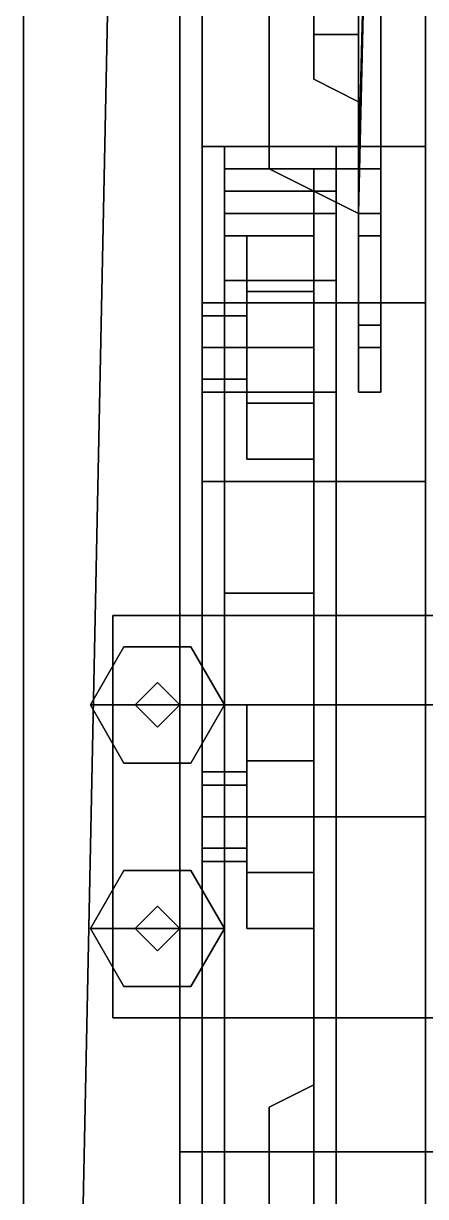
# Model space of a CAD drawing. Header units: millimetres. Extents: x -0.88 to 1, y -1.7 to 8.
# Drawn here: x -0.88 to -0.79, y -0.675 to -0.4125 of the extents above; entities that cross this region are included whole.
import ezdxf

# ---------------------------------------------------------------- set-up
doc = ezdxf.new("R2010")
doc.units = ezdxf.units.MM
for name, color, linetype in [('b1', 6, 'Continuous'), ('bogie', 5, 'Continuous'), ('track', 3, 'Continuous')]:
    doc.layers.add(name, color=color, linetype=linetype)

msp = doc.modelspace()

# ---------------------------------------------------------------- linework, layer by layer
for points in [[(-0.88, -1.33, 0.85), (-0.88, 0.25, 0.85), (-0.88, 0.25, 0.69), (-0.88, -1.34, 0.69)], [(-0.62, -1.33, 0.85), (-0.62, 0.25, 0.85), (-0.84769, 0.25, 0.85), (-0.88, -1.33, 0.85)], [(-0.88, -1.33, 0.85), (-0.84769, 0.25, 0.85), (-0.88, 0.25, 0.85), (-0.88, -1.33, 0.85)]]:
    msp.add_3dface(points)
at = {"layer": 'b1'}
for points in [[(-0.8, -0.215, 0.255), (-0.8, -0.48, 0.255), (-0.8, -0.495, 0.23), (-0.8, -0.2, 0.23)], [(-0.8, -0.2, 0.23), (-0.8, -0.495, 0.23), (-0.8, -0.495, 0.205), (-0.8, -0.2, 0.205)], [(-0.8, -0.2, 0.205), (-0.8, -0.495, 0.205), (-0.8, -0.485, 0.185), (-0.8, -0.21, 0.185)], [(-0.8, -0.21, 0.185), (-0.8, -0.485, 0.185), (-0.8, -0.46, 0.165), (-0.8, -0.235, 0.165)], [(-0.8, -0.24, 0.27), (-0.8, -0.455, 0.27), (-0.8, -0.48, 0.255), (-0.8, -0.215, 0.255)], [(-0.8, -0.235, 0.165), (-0.8, -0.46, 0.165), (-0.8, -0.445, 0.16), (-0.8, -0.25, 0.16)], [(-0.825, -0.445, 0.27), (-0.825, -0.24, 0.27), (-0.825, -0.255, 0.265), (-0.825, -0.445, 0.265)], [(-0.805, -0.455, 0.27), (-0.8, -0.24, 0.27), (-0.825, -0.24, 0.27), (-0.825, -0.445, 0.27)], [(-0.8, -0.455, 0.27), (-0.8, -0.24, 0.27), (-0.8, -0.24, 0.27), (-0.805, -0.455, 0.27)], [(-0.825, -0.25, 0.16), (-0.825, -0.445, 0.16), (-0.825, -0.445, 0.17), (-0.825, -0.25, 0.17)], [(-0.8, -0.25, 0.16), (-0.805, -0.445, 0.16), (-0.825, -0.445, 0.16), (-0.825, -0.25, 0.16)], [(-0.825, -0.25, 0.17), (-0.825, -0.445, 0.17), (-0.805, -0.445, 0.17), (-0.805, -0.25, 0.17)], [(-0.8, -0.25, 0.16), (-0.8, -0.445, 0.16), (-0.805, -0.445, 0.16), (-0.8, -0.25, 0.16)], [(-0.805, -0.25, 0.17), (-0.805, -0.445, 0.17), (-0.805, -0.415, 0.19), (-0.805, -0.31, 0.19)], [(-0.825, -0.445, 0.265), (-0.825, -0.255, 0.265), (-0.805, -0.255, 0.265), (-0.805, -0.445, 0.265)], [(-0.805, -0.445, 0.265), (-0.805, -0.255, 0.265), (-0.805, -0.31, 0.245), (-0.805, -0.415, 0.245)], [(-0.815, -0.31, 0.2), (-0.805, -0.31, 0.19), (-0.805, -0.415, 0.19), (-0.815, -0.415, 0.2)], [(-0.805, -0.415, 0.245), (-0.805, -0.31, 0.245), (-0.815, -0.31, 0.235), (-0.815, -0.415, 0.235)], [(-0.815, -0.415, 0.235), (-0.815, -0.31, 0.235), (-0.815, -0.31, 0.2), (-0.815, -0.415, 0.2)], [(-0.815, -0.415, 0.235), (-0.815, -0.425, 0.225), (-0.805, -0.43, 0.23), (-0.805, -0.415, 0.245)], [(-0.815, -0.425, 0.21), (-0.815, -0.415, 0.2), (-0.805, -0.415, 0.19), (-0.805, -0.43, 0.205)], [(-0.815, -0.425, 0.225), (-0.815, -0.415, 0.235), (-0.815, -0.415, 0.2), (-0.815, -0.425, 0.21)], [(-0.805, -0.415, 0.19), (-0.805, -0.445, 0.17), (-0.805, -0.46, 0.165)], [(-0.805, -0.43, 0.205), (-0.805, -0.415, 0.19), (-0.805, -0.46, 0.165), (-0.805, -0.485, 0.185)], [(-0.805, -0.415, 0.245), (-0.805, -0.43, 0.23), (-0.805, -0.445, 0.265)], [(-0.815, -0.425, 0.225), (-0.815, -0.425, 0.21), (-0.805, -0.43, 0.205), (-0.805, -0.43, 0.23)], [(-0.805, -0.495, 0.23), (-0.805, -0.445, 0.265), (-0.805, -0.43, 0.23)], [(-0.805, -0.495, 0.205), (-0.805, -0.495, 0.23), (-0.805, -0.43, 0.23), (-0.805, -0.43, 0.205)], [(-0.805, -0.485, 0.185), (-0.805, -0.495, 0.205), (-0.805, -0.43, 0.205)], [(-0.835, -0.445, 0.195), (-0.835, -0.44, 0.21), (-0.81, -0.44, 0.21), (-0.81, -0.445, 0.195)], [(-0.835, -0.44, 0.21), (-0.835, -0.44, 0.23), (-0.81, -0.44, 0.23), (-0.81, -0.44, 0.21)], [(-0.835, -0.44, 0.23), (-0.835, -0.45, 0.25), (-0.81, -0.45, 0.25), (-0.81, -0.44, 0.23)], [(-0.835, -0.44, 0.21), (-0.835, -0.445, 0.195), (-0.835, -0.45, 0.2), (-0.835, -0.445, 0.21)], [(-0.835, -0.44, 0.23), (-0.835, -0.44, 0.21), (-0.835, -0.445, 0.21), (-0.835, -0.445, 0.225)], [(-0.835, -0.45, 0.25), (-0.835, -0.44, 0.23), (-0.835, -0.445, 0.225), (-0.835, -0.455, 0.245)], [(-0.81, -0.45, 0.25), (-0.81, -0.47, 0.265), (-0.81, -0.495, 0.27), (-0.81, -0.44, 0.23)], [(-0.81, -0.495, 0.27), (-0.81, -0.895, 0.27), (-0.81, -0.965, 0.265), (-0.81, -0.44, 0.23)], [(-0.81, -0.44, 0.21), (-0.81, -0.44, 0.23), (-0.81, -0.965, 0.265), (-0.81, -0.945, 0.215)], [(-0.81, -0.945, 0.215), (-0.81, -0.945, 0.205), (-0.81, -0.445, 0.195), (-0.81, -0.44, 0.21)], [(-0.835, -0.445, 0.21), (-0.835, -0.45, 0.2), (-0.815, -0.45, 0.2), (-0.815, -0.445, 0.21)], [(-0.835, -0.445, 0.225), (-0.835, -0.445, 0.21), (-0.815, -0.445, 0.21), (-0.815, -0.445, 0.225)], [(-0.835, -0.455, 0.245), (-0.835, -0.445, 0.225), (-0.815, -0.445, 0.225), (-0.815, -0.455, 0.245)], [(-0.835, -0.455, 0.18), (-0.835, -0.445, 0.195), (-0.81, -0.445, 0.195), (-0.81, -0.455, 0.18)], [(-0.835, -0.445, 0.195), (-0.835, -0.455, 0.18), (-0.835, -0.46, 0.185), (-0.835, -0.45, 0.2)], [(-0.825, -0.445, 0.17), (-0.825, -0.445, 0.16), (-0.805, -0.445, 0.16), (-0.805, -0.445, 0.17)], [(-0.805, -0.445, 0.265), (-0.805, -0.455, 0.27), (-0.825, -0.445, 0.27), (-0.825, -0.445, 0.265)], [(-0.815, -0.665, 0.19), (-0.815, -0.65, 0.205), (-0.815, -0.445, 0.21), (-0.815, -0.45, 0.2)], [(-0.815, -0.65, 0.205), (-0.815, -0.65, 0.23), (-0.815, -0.445, 0.225), (-0.815, -0.445, 0.21)], [(-0.815, -0.65, 0.23), (-0.815, -0.665, 0.245), (-0.815, -0.455, 0.245), (-0.815, -0.445, 0.225)], [(-0.81, -0.455, 0.18), (-0.81, -0.445, 0.195), (-0.81, -0.945, 0.205), (-0.81, -0.935, 0.185)], [(-0.805, -0.445, 0.17), (-0.805, -0.445, 0.16), (-0.805, -0.46, 0.165)], [(-0.8, -0.445, 0.16), (-0.8, -0.46, 0.165), (-0.805, -0.46, 0.165), (-0.805, -0.445, 0.16)], [(-0.805, -0.48, 0.255), (-0.805, -0.455, 0.27), (-0.805, -0.445, 0.265), (-0.805, -0.495, 0.23)], [(-0.835, -0.45, 0.2), (-0.835, -0.46, 0.185), (-0.815, -0.46, 0.185), (-0.815, -0.45, 0.2)], [(-0.835, -0.45, 0.25), (-0.835, -0.47, 0.265), (-0.81, -0.47, 0.265), (-0.81, -0.45, 0.25)], [(-0.835, -0.47, 0.265), (-0.835, -0.45, 0.25), (-0.835, -0.455, 0.245), (-0.835, -0.475, 0.26)], [(-0.815, -0.665, 0.19), (-0.815, -0.665, 0.19), (-0.815, -0.45, 0.2), (-0.815, -0.46, 0.185)], [(-0.835, -0.475, 0.26), (-0.835, -0.455, 0.245), (-0.815, -0.455, 0.245), (-0.815, -0.475, 0.26)], [(-0.835, -0.475, 0.17), (-0.835, -0.455, 0.18), (-0.81, -0.455, 0.18), (-0.81, -0.475, 0.17)], [(-0.835, -0.455, 0.18), (-0.835, -0.475, 0.17), (-0.835, -0.485, 0.175), (-0.835, -0.46, 0.185)], [(-0.815, -0.665, 0.245), (-0.815, -0.54, 0.265), (-0.815, -0.475, 0.26), (-0.815, -0.455, 0.245)], [(-0.81, -0.475, 0.17), (-0.81, -0.455, 0.18), (-0.81, -0.935, 0.185), (-0.81, -0.92, 0.17)], [(-0.8, -0.48, 0.255), (-0.8, -0.455, 0.27), (-0.805, -0.455, 0.27), (-0.805, -0.48, 0.255)], [(-0.835, -0.46, 0.185), (-0.835, -0.485, 0.175), (-0.815, -0.485, 0.175), (-0.815, -0.46, 0.185)], [(-0.83, -0.51, 0.22), (-0.83, -0.46, 0.22), (-0.83, -0.4725, 0.19835), (-0.83, -0.4975, 0.19835)], [(-0.83, -0.4975, 0.24165), (-0.83, -0.4725, 0.24165), (-0.83, -0.46, 0.22), (-0.83, -0.51, 0.22)], [(-0.815, -0.46, 0.22), (-0.815, -0.4725, 0.19835), (-0.83, -0.4725, 0.19835), (-0.83, -0.46, 0.22)], [(-0.815, -0.4725, 0.24165), (-0.815, -0.46, 0.22), (-0.83, -0.46, 0.22), (-0.83, -0.4725, 0.24165)], [(-0.815, -0.565, 0.17), (-0.815, -0.665, 0.19), (-0.815, -0.46, 0.185), (-0.815, -0.485, 0.175)], [(-0.8, -0.46, 0.165), (-0.8, -0.485, 0.185), (-0.805, -0.485, 0.185), (-0.805, -0.46, 0.165)], [(-0.835, -0.47, 0.265), (-0.835, -0.495, 0.27), (-0.81, -0.495, 0.27), (-0.81, -0.47, 0.265)], [(-0.835, -0.495, 0.27), (-0.835, -0.47, 0.265), (-0.835, -0.475, 0.26), (-0.835, -0.54, 0.265)], [(-0.815, -0.4725, 0.19835), (-0.815, -0.4975, 0.19835), (-0.83, -0.4975, 0.19835), (-0.83, -0.4725, 0.19835)], [(-0.815, -0.4975, 0.24165), (-0.815, -0.4725, 0.24165), (-0.83, -0.4725, 0.24165), (-0.83, -0.4975, 0.24165)], [(-0.84, -0.475, 0.22), (-0.84, -0.49207, 0.22707), (-0.84, -0.485, 0.23), (-0.84, -0.47793, 0.22707)], [(-0.84, -0.47793, 0.21293), (-0.84, -0.495, 0.22), (-0.84, -0.49207, 0.22707), (-0.84, -0.475, 0.22)], [(-0.83, -0.475, 0.22), (-0.83, -0.47793, 0.21293), (-0.84, -0.47793, 0.21293), (-0.84, -0.475, 0.22)], [(-0.83, -0.47793, 0.22707), (-0.83, -0.475, 0.22), (-0.84, -0.475, 0.22), (-0.84, -0.47793, 0.22707)], [(-0.835, -0.565, 0.165), (-0.835, -0.475, 0.17), (-0.81, -0.475, 0.17), (-0.81, -0.565, 0.165)], [(-0.835, -0.475, 0.17), (-0.835, -0.565, 0.165), (-0.835, -0.565, 0.17), (-0.835, -0.485, 0.175)], [(-0.835, -0.54, 0.265), (-0.835, -0.475, 0.26), (-0.815, -0.475, 0.26), (-0.815, -0.54, 0.265)], [(-0.81, -0.895, 0.165), (-0.81, -0.565, 0.165), (-0.81, -0.475, 0.17), (-0.81, -0.92, 0.17)], [(-0.84, -0.485, 0.21), (-0.84, -0.49207, 0.21293), (-0.84, -0.495, 0.22), (-0.84, -0.47793, 0.21293)], [(-0.83, -0.47793, 0.21293), (-0.83, -0.485, 0.21), (-0.84, -0.485, 0.21), (-0.84, -0.47793, 0.21293)], [(-0.83, -0.485, 0.23), (-0.83, -0.47793, 0.22707), (-0.84, -0.47793, 0.22707), (-0.84, -0.485, 0.23)], [(-0.8, -0.495, 0.23), (-0.8, -0.48, 0.255), (-0.805, -0.48, 0.255), (-0.805, -0.495, 0.23)], [(-0.83, -0.485, 0.21), (-0.83, -0.49207, 0.21293), (-0.84, -0.49207, 0.21293), (-0.84, -0.485, 0.21)], [(-0.83, -0.49207, 0.22707), (-0.83, -0.485, 0.23), (-0.84, -0.485, 0.23), (-0.84, -0.49207, 0.22707)], [(-0.835, -0.485, 0.175), (-0.835, -0.565, 0.17), (-0.815, -0.565, 0.17), (-0.815, -0.485, 0.175)], [(-0.8, -0.485, 0.185), (-0.8, -0.495, 0.205), (-0.805, -0.495, 0.205), (-0.805, -0.485, 0.185)], [(-0.83, -0.49207, 0.21293), (-0.83, -0.495, 0.22), (-0.84, -0.495, 0.22), (-0.84, -0.49207, 0.21293)], [(-0.83, -0.495, 0.22), (-0.83, -0.49207, 0.22707), (-0.84, -0.49207, 0.22707), (-0.84, -0.495, 0.22)], [(-0.835, -0.495, 0.27), (-0.835, -0.895, 0.27), (-0.81, -0.895, 0.27), (-0.81, -0.495, 0.27)], [(-0.835, -0.895, 0.27), (-0.835, -0.495, 0.27), (-0.835, -0.54, 0.265), (-0.835, -0.895, 0.265)], [(-0.8, -0.495, 0.205), (-0.8, -0.495, 0.23), (-0.805, -0.495, 0.23), (-0.805, -0.495, 0.205)], [(-0.815, -0.4975, 0.19835), (-0.815, -0.51, 0.22), (-0.83, -0.51, 0.22), (-0.83, -0.4975, 0.19835)], [(-0.815, -0.51, 0.22), (-0.815, -0.4975, 0.24165), (-0.83, -0.4975, 0.24165), (-0.83, -0.51, 0.22)], [(-0.835, -0.895, 0.265), (-0.835, -0.54, 0.265), (-0.815, -0.54, 0.265), (-0.815, -0.895, 0.265)], [(-0.815, -0.835, 0.245), (-0.815, -0.895, 0.265), (-0.815, -0.54, 0.265), (-0.815, -0.665, 0.245)], [(-0.835, -0.565, 0.165), (-0.835, -0.895, 0.165), (-0.835, -0.895, 0.17), (-0.835, -0.565, 0.17)], [(-0.835, -0.895, 0.165), (-0.835, -0.565, 0.165), (-0.81, -0.565, 0.165), (-0.81, -0.895, 0.165)], [(-0.835, -0.565, 0.17), (-0.835, -0.895, 0.17), (-0.815, -0.895, 0.17), (-0.815, -0.565, 0.17)], [(-0.83, -0.615, 0.24), (-0.83, -0.565, 0.24), (-0.83, -0.5775, 0.21835), (-0.83, -0.6025, 0.21835)], [(-0.83, -0.6025, 0.26165), (-0.83, -0.5775, 0.26165), (-0.83, -0.565, 0.24), (-0.83, -0.615, 0.24)], [(-0.815, -0.565, 0.24), (-0.815, -0.5775, 0.21835), (-0.83, -0.5775, 0.21835), (-0.83, -0.565, 0.24)], [(-0.815, -0.5775, 0.26165), (-0.815, -0.565, 0.24), (-0.83, -0.565, 0.24), (-0.83, -0.5775, 0.26165)], [(-0.815, -0.895, 0.17), (-0.815, -0.835, 0.19), (-0.815, -0.665, 0.19), (-0.815, -0.565, 0.17)], [(-0.815, -0.5775, 0.21835), (-0.815, -0.6025, 0.21835), (-0.83, -0.6025, 0.21835), (-0.83, -0.5775, 0.21835)], [(-0.815, -0.6025, 0.26165), (-0.815, -0.5775, 0.26165), (-0.83, -0.5775, 0.26165), (-0.83, -0.6025, 0.26165)], [(-0.84, -0.58, 0.24), (-0.84, -0.59707, 0.24707), (-0.84, -0.59, 0.25), (-0.84, -0.58293, 0.24707)], [(-0.84, -0.58293, 0.23293), (-0.84, -0.6, 0.24), (-0.84, -0.59707, 0.24707), (-0.84, -0.58, 0.24)], [(-0.83, -0.58, 0.24), (-0.83, -0.58293, 0.23293), (-0.84, -0.58293, 0.23293), (-0.84, -0.58, 0.24)], [(-0.83, -0.58293, 0.24707), (-0.83, -0.58, 0.24), (-0.84, -0.58, 0.24), (-0.84, -0.58293, 0.24707)], [(-0.84, -0.59, 0.23), (-0.84, -0.59707, 0.23293), (-0.84, -0.6, 0.24), (-0.84, -0.58293, 0.23293)], [(-0.83, -0.58293, 0.23293), (-0.83, -0.59, 0.23), (-0.84, -0.59, 0.23), (-0.84, -0.58293, 0.23293)], [(-0.83, -0.59, 0.25), (-0.83, -0.58293, 0.24707), (-0.84, -0.58293, 0.24707), (-0.84, -0.59, 0.25)], [(-0.83, -0.59, 0.23), (-0.83, -0.59707, 0.23293), (-0.84, -0.59707, 0.23293), (-0.84, -0.59, 0.23)], [(-0.83, -0.59707, 0.24707), (-0.83, -0.59, 0.25), (-0.84, -0.59, 0.25), (-0.84, -0.59707, 0.24707)], [(-0.83, -0.59707, 0.23293), (-0.83, -0.6, 0.24), (-0.84, -0.6, 0.24), (-0.84, -0.59707, 0.23293)], [(-0.83, -0.6, 0.24), (-0.83, -0.59707, 0.24707), (-0.84, -0.59707, 0.24707), (-0.84, -0.6, 0.24)], [(-0.815, -0.6025, 0.21835), (-0.815, -0.615, 0.24), (-0.83, -0.615, 0.24), (-0.83, -0.6025, 0.21835)], [(-0.815, -0.615, 0.24), (-0.815, -0.6025, 0.26165), (-0.83, -0.6025, 0.26165), (-0.83, -0.615, 0.24)], [(-0.815, -0.665, 0.245), (-0.815, -0.65, 0.23), (-0.825, -0.655, 0.225), (-0.825, -0.665, 0.235)], [(-0.815, -0.65, 0.23), (-0.815, -0.65, 0.205), (-0.825, -0.655, 0.21), (-0.825, -0.655, 0.225)], [(-0.815, -0.65, 0.205), (-0.815, -0.665, 0.19), (-0.825, -0.665, 0.2), (-0.825, -0.655, 0.21)], [(-0.825, -0.665, 0.235), (-0.825, -0.655, 0.225), (-0.825, -0.655, 0.21), (-0.825, -0.665, 0.2)], [(-0.825, -0.835, 0.235), (-0.825, -0.665, 0.235), (-0.825, -0.665, 0.2), (-0.825, -0.835, 0.2)], [(-0.815, -0.665, 0.19), (-0.815, -0.835, 0.19), (-0.825, -0.835, 0.2), (-0.825, -0.665, 0.2)], [(-0.815, -0.835, 0.245), (-0.815, -0.665, 0.245), (-0.825, -0.665, 0.235), (-0.825, -0.835, 0.235)]]:
    msp.add_3dface(points, dxfattribs=at)
at = {"layer": 'bogie'}
for points in [[(-0.79, -0.19, 0.3), (-0.79, -0.59, 0.295), (-0.84, -0.59, 0.295), (-0.84, -0.19, 0.3)], [(-0.84, -0.19, 0.315), (-0.84, -0.19, 0.3), (-0.84, -0.59, 0.295), (-0.84, -0.28, 0.315)], [(-0.79, -0.28, 0.315), (-0.79, -0.59, 0.295), (-0.79, -0.19, 0.3), (-0.79, -0.19, 0.315)], [(-0.84, -0.28, 0.325), (-0.84, -0.28, 0.315), (-0.84, -0.59, 0.295), (-0.84, -0.305, 0.325)], [(-0.79, -0.305, 0.325), (-0.79, -0.59, 0.295), (-0.79, -0.28, 0.315), (-0.79, -0.28, 0.325)], [(-0.84, -0.59, 0.295), (-0.84, -0.34, 0.325), (-0.84, -0.305, 0.325)], [(-0.79, -0.305, 0.325), (-0.79, -0.305, 0.325), (-0.79, -0.34, 0.325), (-0.79, -0.59, 0.295)], [(-0.84, -0.59, 0.295), (-0.84, -0.375, 0.33), (-0.84, -0.34, 0.325), (-0.84, -0.59, 0.295)], [(-0.79, -0.59, 0.295), (-0.79, -0.34, 0.325), (-0.79, -0.375, 0.33), (-0.79, -0.59, 0.295)], [(-0.84, -0.41, 0.335), (-0.84, -0.375, 0.335), (-0.84, -0.375, 0.33), (-0.84, -0.59, 0.295)], [(-0.79, -0.59, 0.295), (-0.79, -0.375, 0.33), (-0.79, -0.375, 0.335), (-0.79, -0.41, 0.335)], [(-0.84, -0.44, 0.34), (-0.84, -0.41, 0.34), (-0.84, -0.41, 0.335), (-0.84, -0.59, 0.295)], [(-0.79, -0.44, 0.34), (-0.79, -0.41, 0.34), (-0.84, -0.41, 0.34), (-0.84, -0.44, 0.34)], [(-0.79, -0.59, 0.295), (-0.79, -0.41, 0.335), (-0.79, -0.41, 0.34), (-0.79, -0.44, 0.34)], [(-0.84, -0.475, 0.345), (-0.84, -0.44, 0.345), (-0.84, -0.44, 0.34), (-0.84, -0.59, 0.295)], [(-0.79, -0.44, 0.345), (-0.79, -0.44, 0.34), (-0.84, -0.44, 0.34), (-0.84, -0.44, 0.345)], [(-0.79, -0.475, 0.345), (-0.79, -0.44, 0.345), (-0.84, -0.44, 0.345), (-0.84, -0.475, 0.345)], [(-0.79, -0.59, 0.295), (-0.79, -0.44, 0.34), (-0.79, -0.44, 0.345), (-0.79, -0.475, 0.345)], [(-0.84, -0.515, 0.35), (-0.84, -0.475, 0.35), (-0.84, -0.475, 0.345), (-0.84, -0.59, 0.295)], [(-0.79, -0.475, 0.35), (-0.79, -0.475, 0.345), (-0.84, -0.475, 0.345), (-0.84, -0.475, 0.35)], [(-0.79, -0.515, 0.35), (-0.79, -0.475, 0.35), (-0.84, -0.475, 0.35), (-0.84, -0.515, 0.35)], [(-0.79, -0.59, 0.295), (-0.79, -0.475, 0.345), (-0.79, -0.475, 0.35), (-0.79, -0.515, 0.35)], [(-0.84, -0.59, 0.355), (-0.84, -0.515, 0.355), (-0.84, -0.515, 0.35), (-0.84, -0.59, 0.295)], [(-0.79, -0.515, 0.355), (-0.79, -0.515, 0.35), (-0.84, -0.515, 0.35), (-0.84, -0.515, 0.355)], [(-0.79, -0.59, 0.355), (-0.79, -0.515, 0.355), (-0.84, -0.515, 0.355), (-0.84, -0.59, 0.355)], [(-0.79, -0.59, 0.295), (-0.79, -0.515, 0.35), (-0.79, -0.515, 0.355), (-0.79, -0.59, 0.355)], [(-0.62, -0.635, 0.295), (-0.62, -0.545, 0.295), (-0.86, -0.545, 0.295), (-0.86, -0.635, 0.295)], [(-0.62, -0.545, 0.295), (-0.62, -0.545, 0.29), (-0.86, -0.545, 0.29), (-0.86, -0.545, 0.295)], [(-0.86, -0.635, 0.295), (-0.86, -0.545, 0.295), (-0.86, -0.545, 0.29), (-0.86, -0.635, 0.29)], [(-0.62, -0.545, 0.36), (-0.62, -0.545, 0.355), (-0.86, -0.545, 0.355), (-0.86, -0.545, 0.36)], [(-0.62, -0.635, 0.36), (-0.62, -0.545, 0.36), (-0.86, -0.545, 0.36), (-0.86, -0.635, 0.36)], [(-0.86, -0.635, 0.36), (-0.86, -0.545, 0.36), (-0.86, -0.545, 0.355), (-0.86, -0.635, 0.355)], [(-0.865, -0.565, 0.29), (-0.8575, -0.55201, 0.29), (-0.8575, -0.55201, 0.28), (-0.865, -0.565, 0.28)], [(-0.865, -0.565, 0.28), (-0.8575, -0.55201, 0.28), (-0.8425, -0.55201, 0.28), (-0.835, -0.565, 0.28)], [(-0.8575, -0.55201, 0.37), (-0.865, -0.565, 0.37), (-0.835, -0.565, 0.37), (-0.8425, -0.55201, 0.37)], [(-0.8575, -0.55201, 0.36), (-0.865, -0.565, 0.36), (-0.865, -0.565, 0.37), (-0.8575, -0.55201, 0.37)], [(-0.8575, -0.55201, 0.29), (-0.8425, -0.55201, 0.29), (-0.8425, -0.55201, 0.28), (-0.8575, -0.55201, 0.28)], [(-0.8425, -0.55201, 0.36), (-0.8575, -0.55201, 0.36), (-0.8575, -0.55201, 0.37), (-0.8425, -0.55201, 0.37)], [(-0.8425, -0.55201, 0.29), (-0.835, -0.565, 0.29), (-0.835, -0.565, 0.28), (-0.8425, -0.55201, 0.28)], [(-0.835, -0.565, 0.36), (-0.8425, -0.55201, 0.36), (-0.8425, -0.55201, 0.37), (-0.835, -0.565, 0.37)], [(-0.85, -0.56, 0.295), (-0.855, -0.565, 0.295), (-0.855, -0.565, 0.355), (-0.85, -0.56, 0.355)], [(-0.845, -0.565, 0.295), (-0.85, -0.56, 0.295), (-0.85, -0.56, 0.355), (-0.845, -0.565, 0.355)], [(-0.8575, -0.57799, 0.29), (-0.865, -0.565, 0.29), (-0.865, -0.565, 0.28), (-0.8575, -0.57799, 0.28)], [(-0.8575, -0.57799, 0.28), (-0.865, -0.565, 0.28), (-0.835, -0.565, 0.28), (-0.8425, -0.57799, 0.28)], [(-0.865, -0.565, 0.37), (-0.8575, -0.57799, 0.37), (-0.8425, -0.57799, 0.37), (-0.835, -0.565, 0.37)], [(-0.865, -0.565, 0.36), (-0.8575, -0.57799, 0.36), (-0.8575, -0.57799, 0.37), (-0.865, -0.565, 0.37)], [(-0.855, -0.565, 0.295), (-0.85, -0.57, 0.295), (-0.85, -0.57, 0.355), (-0.855, -0.565, 0.355)], [(-0.85, -0.57, 0.295), (-0.845, -0.565, 0.295), (-0.845, -0.565, 0.355), (-0.85, -0.57, 0.355)], [(-0.835, -0.565, 0.29), (-0.8425, -0.57799, 0.29), (-0.8425, -0.57799, 0.28), (-0.835, -0.565, 0.28)], [(-0.8425, -0.57799, 0.36), (-0.835, -0.565, 0.36), (-0.835, -0.565, 0.37), (-0.8425, -0.57799, 0.37)], [(-0.8425, -0.57799, 0.29), (-0.8575, -0.57799, 0.29), (-0.8575, -0.57799, 0.28), (-0.8425, -0.57799, 0.28)], [(-0.8575, -0.57799, 0.36), (-0.8425, -0.57799, 0.36), (-0.8425, -0.57799, 0.37), (-0.8575, -0.57799, 0.37)], [(-0.84, -0.59, 0.295), (-0.84, -0.84, 0.325), (-0.84, -0.805, 0.33), (-0.84, -0.59, 0.295)], [(-0.84, -0.59, 0.295), (-0.84, -0.805, 0.33), (-0.84, -0.805, 0.335), (-0.84, -0.77, 0.335)], [(-0.84, -0.59, 0.295), (-0.84, -0.77, 0.335), (-0.84, -0.77, 0.34), (-0.84, -0.74, 0.34)], [(-0.84, -0.59, 0.295), (-0.84, -0.74, 0.34), (-0.84, -0.74, 0.345), (-0.84, -0.705, 0.345)], [(-0.84, -0.59, 0.295), (-0.84, -0.705, 0.345), (-0.84, -0.705, 0.35), (-0.84, -0.665, 0.35)], [(-0.84, -0.59, 0.295), (-0.84, -0.665, 0.35), (-0.84, -0.665, 0.355), (-0.84, -0.59, 0.355)], [(-0.84, -0.99, 0.3), (-0.84, -0.59, 0.295), (-0.79, -0.59, 0.295), (-0.79, -0.99, 0.3)], [(-0.84, -0.9, 0.315), (-0.84, -0.59, 0.295), (-0.84, -0.99, 0.3), (-0.84, -0.99, 0.315)], [(-0.84, -0.875, 0.325), (-0.84, -0.59, 0.295), (-0.84, -0.9, 0.315), (-0.84, -0.9, 0.325)], [(-0.84, -0.875, 0.325), (-0.84, -0.875, 0.325), (-0.84, -0.84, 0.325), (-0.84, -0.59, 0.295)], [(-0.84, -0.59, 0.355), (-0.84, -0.665, 0.355), (-0.79, -0.665, 0.355), (-0.79, -0.59, 0.355)], [(-0.79, -0.59, 0.295), (-0.79, -0.805, 0.33), (-0.79, -0.84, 0.325), (-0.79, -0.59, 0.295)], [(-0.79, -0.77, 0.335), (-0.79, -0.805, 0.335), (-0.79, -0.805, 0.33), (-0.79, -0.59, 0.295)], [(-0.79, -0.74, 0.34), (-0.79, -0.77, 0.34), (-0.79, -0.77, 0.335), (-0.79, -0.59, 0.295)], [(-0.79, -0.705, 0.345), (-0.79, -0.74, 0.345), (-0.79, -0.74, 0.34), (-0.79, -0.59, 0.295)], [(-0.79, -0.665, 0.35), (-0.79, -0.705, 0.35), (-0.79, -0.705, 0.345), (-0.79, -0.59, 0.295)], [(-0.79, -0.59, 0.355), (-0.79, -0.665, 0.355), (-0.79, -0.665, 0.35), (-0.79, -0.59, 0.295)], [(-0.79, -0.99, 0.315), (-0.79, -0.99, 0.3), (-0.79, -0.59, 0.295), (-0.79, -0.9, 0.315)], [(-0.79, -0.9, 0.325), (-0.79, -0.9, 0.315), (-0.79, -0.59, 0.295), (-0.79, -0.875, 0.325)], [(-0.79, -0.59, 0.295), (-0.79, -0.84, 0.325), (-0.79, -0.875, 0.325)], [(-0.865, -0.615, 0.28), (-0.8575, -0.60201, 0.28), (-0.8425, -0.60201, 0.28), (-0.835, -0.615, 0.28)], [(-0.865, -0.615, 0.29), (-0.8575, -0.60201, 0.29), (-0.8575, -0.60201, 0.28), (-0.865, -0.615, 0.28)], [(-0.8575, -0.60201, 0.36), (-0.865, -0.615, 0.36), (-0.865, -0.615, 0.37), (-0.8575, -0.60201, 0.37)], [(-0.8575, -0.60201, 0.37), (-0.865, -0.615, 0.37), (-0.835, -0.615, 0.37), (-0.8425, -0.60201, 0.37)], [(-0.8575, -0.60201, 0.29), (-0.8425, -0.60201, 0.29), (-0.8425, -0.60201, 0.28), (-0.8575, -0.60201, 0.28)], [(-0.8425, -0.60201, 0.36), (-0.8575, -0.60201, 0.36), (-0.8575, -0.60201, 0.37), (-0.8425, -0.60201, 0.37)], [(-0.8425, -0.60201, 0.29), (-0.835, -0.615, 0.29), (-0.835, -0.615, 0.28), (-0.8425, -0.60201, 0.28)], [(-0.835, -0.615, 0.36), (-0.8425, -0.60201, 0.36), (-0.8425, -0.60201, 0.37), (-0.835, -0.615, 0.37)], [(-0.85, -0.61, 0.295), (-0.855, -0.615, 0.295), (-0.855, -0.615, 0.355), (-0.85, -0.61, 0.355)], [(-0.845, -0.615, 0.295), (-0.85, -0.61, 0.295), (-0.85, -0.61, 0.355), (-0.845, -0.615, 0.355)], [(-0.8575, -0.62799, 0.28), (-0.865, -0.615, 0.28), (-0.835, -0.615, 0.28), (-0.8425, -0.62799, 0.28)], [(-0.8575, -0.62799, 0.29), (-0.865, -0.615, 0.29), (-0.865, -0.615, 0.28), (-0.8575, -0.62799, 0.28)], [(-0.865, -0.615, 0.36), (-0.8575, -0.62799, 0.36), (-0.8575, -0.62799, 0.37), (-0.865, -0.615, 0.37)], [(-0.865, -0.615, 0.37), (-0.8575, -0.62799, 0.37), (-0.8425, -0.62799, 0.37), (-0.835, -0.615, 0.37)], [(-0.855, -0.615, 0.295), (-0.85, -0.62, 0.295), (-0.85, -0.62, 0.355), (-0.855, -0.615, 0.355)], [(-0.85, -0.62, 0.295), (-0.845, -0.615, 0.295), (-0.845, -0.615, 0.355), (-0.85, -0.62, 0.355)], [(-0.835, -0.615, 0.29), (-0.8425, -0.62799, 0.29), (-0.8425, -0.62799, 0.28), (-0.835, -0.615, 0.28)], [(-0.8425, -0.62799, 0.36), (-0.835, -0.615, 0.36), (-0.835, -0.615, 0.37), (-0.8425, -0.62799, 0.37)], [(-0.8425, -0.62799, 0.29), (-0.8575, -0.62799, 0.29), (-0.8575, -0.62799, 0.28), (-0.8425, -0.62799, 0.28)], [(-0.8575, -0.62799, 0.36), (-0.8425, -0.62799, 0.36), (-0.8425, -0.62799, 0.37), (-0.8575, -0.62799, 0.37)], [(-0.62, -0.635, 0.29), (-0.62, -0.635, 0.295), (-0.86, -0.635, 0.295), (-0.86, -0.635, 0.29)], [(-0.62, -0.635, 0.355), (-0.62, -0.635, 0.36), (-0.86, -0.635, 0.36), (-0.86, -0.635, 0.355)], [(-0.84, -0.665, 0.355), (-0.84, -0.665, 0.35), (-0.79, -0.665, 0.35), (-0.79, -0.665, 0.355)], [(-0.84, -0.665, 0.35), (-0.84, -0.705, 0.35), (-0.79, -0.705, 0.35), (-0.79, -0.665, 0.35)]]:
    msp.add_3dface(points, dxfattribs=at)
at = {"layer": 'track'}
for points in [[(-0.845, 0.945), (-0.845, -0.89), (-0.845, -0.89, 0.025), (-0.845, 0.935, 0.025)], [(-0.845, 0.935, 0.025), (-0.845, -0.89, 0.025), (-0.635, -0.89, 0.025), (-0.635, 0.935, 0.025)], [(-0.845, -0.565, 0.61), (-0.845, -0.125, 0.61), (-0.635, -0.125, 0.61), (-0.635, -0.565, 0.61)], [(-0.845, -0.565, 0.635), (-0.845, -0.135, 0.635), (-0.845, -0.125, 0.61), (-0.845, -0.565, 0.61)], [(-0.635, -0.565, 0.635), (-0.635, -0.135, 0.635), (-0.845, -0.135, 0.635), (-0.845, -0.565, 0.635)], [(-0.845, -0.665, 0.59), (-0.845, -0.565, 0.61), (-0.635, -0.565, 0.61), (-0.635, -0.665, 0.59)], [(-0.845, -0.665, 0.615), (-0.845, -0.565, 0.635), (-0.845, -0.565, 0.61), (-0.845, -0.665, 0.59)], [(-0.635, -0.665, 0.615), (-0.635, -0.565, 0.635), (-0.845, -0.565, 0.635), (-0.845, -0.665, 0.615)], [(-0.845, -0.96, 0.56), (-0.845, -0.665, 0.59), (-0.635, -0.665, 0.59), (-0.635, -0.96, 0.56)], [(-0.845, -0.975, 0.585), (-0.845, -0.665, 0.615), (-0.845, -0.665, 0.59), (-0.845, -0.96, 0.56)], [(-0.635, -0.975, 0.585), (-0.635, -0.665, 0.615), (-0.845, -0.665, 0.615), (-0.845, -0.975, 0.585)]]:
    msp.add_3dface(points, dxfattribs=at)

doc.saveas('drawing.dxf')
